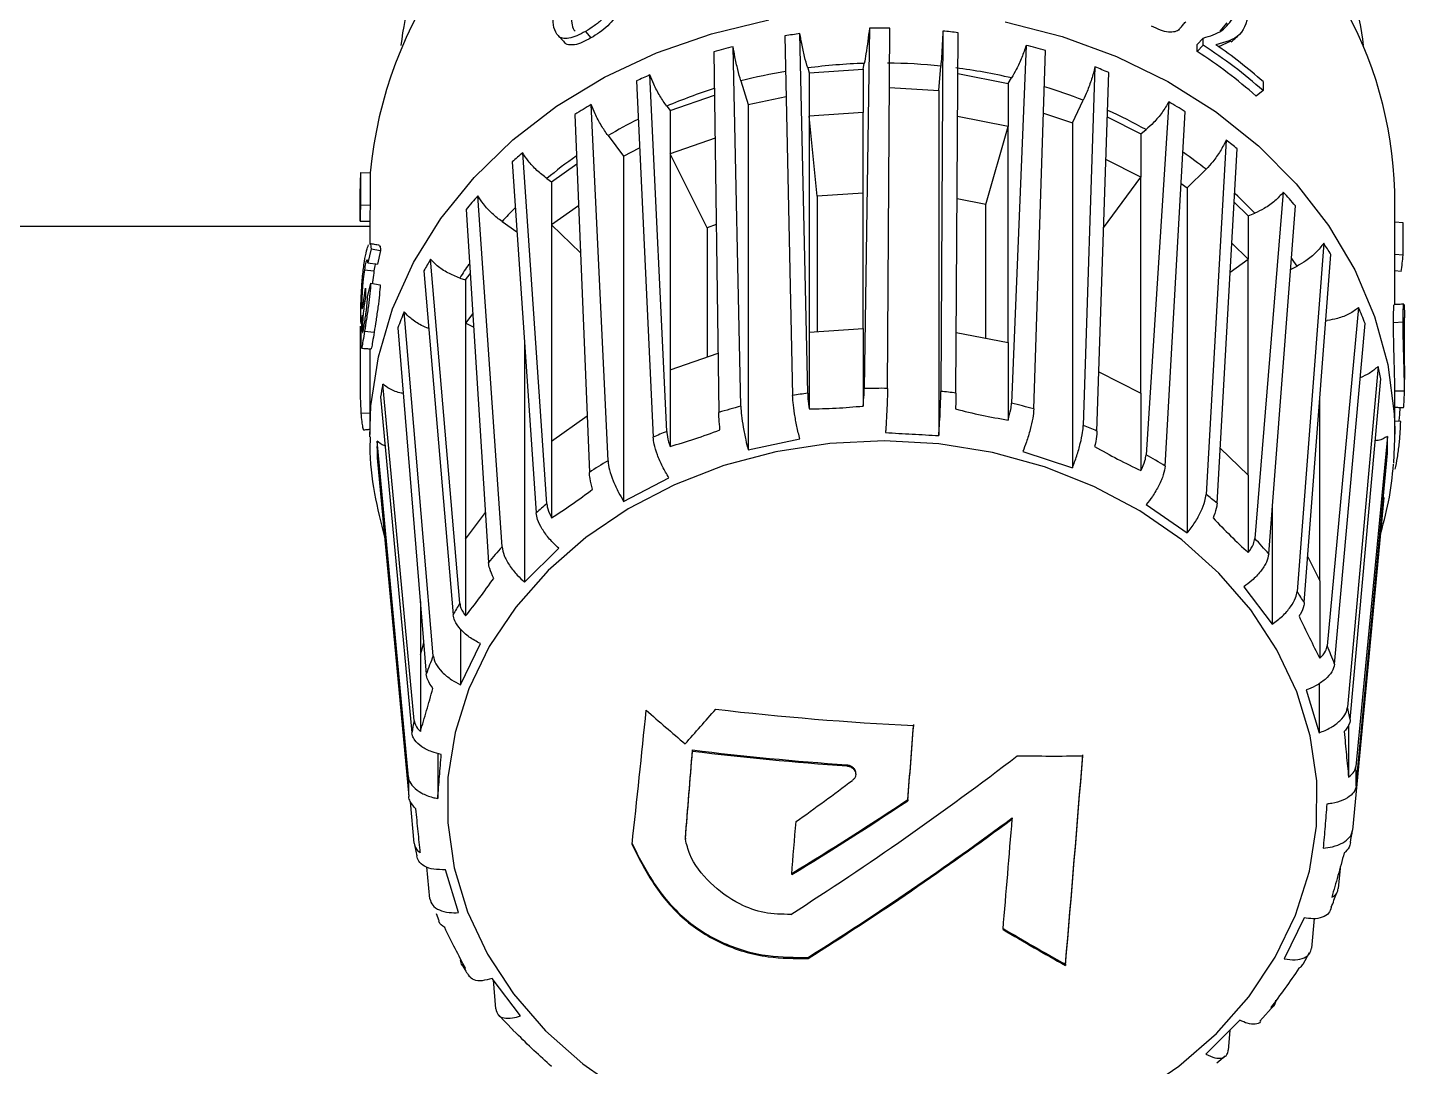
# Model space of a CAD drawing. Header units: millimetres. Extents: x 15 to 415, y 5 to 292.
# Drawn here: x 82.65 to 102.99, y 210.48 to 225.83 of the extents above; entities that cross this region are included whole.
import ezdxf

# ---------------------------------------------------------------- set-up
doc = ezdxf.new("R2010")
doc.units = ezdxf.units.MM

msp = doc.modelspace()

# ---------------------------------------------------------------- linework, layer by layer
at = {"color": 7, "linetype": 'Continuous', "lineweight": 25}
for p, q in [((95.0854, 225.816), (95.0099, 220.4918)), ((95.3539, 220.4956), (95.3852, 225.8173)), ((100.2657, 225.7716), (100.3708, 225.8951)), ((90.8911, 225.7681), (90.9723, 225.6707)), ((93.8383, 225.7021), (93.9516, 220.3912)), ((94.1737, 220.4236), (94.0601, 225.7354)), ((96.172, 225.7732), (96.1407, 220.4515)), ((96.364, 220.4254), (96.3954, 225.7479)), ((100.0171, 225.6703), (99.9293, 225.5768)), ((100.0171, 225.5639), (100.0171, 225.6703)), ((100.4248, 225.6235), (100.2434, 225.5399)), ((92.7889, 225.4643), (92.8611, 220.1397)), ((93.1868, 220.2315), (93.0736, 225.5424)), ((97.4005, 225.5618), (97.1847, 220.2759)), ((97.5133, 220.1914), (97.6862, 225.4863)), ((99.9293, 225.4705), (99.9293, 225.5768)), ((100.0171, 225.5639), (99.9293, 225.4705)), ((94.1739, 225.2277), (94.1962, 225.1541)), ((94.1962, 225.1541), (94.9926, 225.2081)), ((94.9926, 225.2081), (95.0098, 225.2959)), ((94.9926, 225.2081), (94.9926, 224.5697)), ((96.1114, 224.897), (96.1406, 225.2555)), ((98.418, 225.2426), (98.2452, 219.9477)), ((91.6453, 225.0364), (91.892, 219.7728)), ((92.0912, 219.8605), (91.8439, 225.1249)), ((93.1871, 225.0356), (93.2928, 224.6871)), ((94.1962, 225.1541), (94.1962, 224.5157)), ((96.3918, 225.1471), (97.1353, 225.0009)), ((97.1353, 225.0009), (97.1843, 225.08)), ((97.1353, 225.0009), (97.1353, 224.3625)), ((98.4478, 219.8657), (98.621, 225.1613)), ((100.9014, 225.0262), (100.9014, 224.8948)), ((92.1403, 224.6004), (92.7975, 224.8281)), ((93.2928, 224.6871), (93.8574, 224.805)), ((95.3801, 224.938), (96.1114, 224.897)), ((96.1114, 224.897), (96.1114, 219.7991)), ((100.9014, 224.8948), (100.7972, 224.8137)), ((91.2242, 219.4249), (90.9775, 224.6885)), ((92.0916, 224.6647), (92.1403, 224.6004)), ((92.1403, 224.6004), (92.1403, 223.962)), ((93.2928, 224.6871), (93.2928, 219.5892)), ((94.9926, 224.5697), (94.1962, 224.5157)), ((94.9926, 221.3776), (94.9926, 224.5697)), ((98.0835, 224.4183), (98.2448, 224.7518)), ((99.5076, 224.7267), (99.1727, 219.5132)), ((99.4537, 219.3485), (99.7511, 224.5816)), ((90.7359, 224.5413), (90.9486, 219.2541)), ((94.1962, 224.5157), (94.1962, 221.3237)), ((94.3125, 223.3347), (94.1962, 224.5157)), ((97.1353, 224.3625), (96.3881, 224.5094)), ((96.8059, 223.2095), (97.1353, 224.3625)), ((97.1353, 221.1705), (97.1353, 224.3625)), ((97.656, 224.5607), (98.0835, 224.4183)), ((98.0835, 224.4183), (98.0835, 219.3204)), ((98.5996, 224.5054), (99.096, 224.2547)), ((91.2247, 224.2291), (91.4551, 223.9247)), ((92.8062, 224.1927), (92.1403, 223.962)), ((99.096, 224.2547), (99.1721, 224.3174)), ((99.096, 224.2547), (99.096, 223.6163)), ((100.3564, 224.1623), (100.059, 218.9293)), ((90.3204, 218.7912), (89.9635, 223.9762)), ((91.4551, 223.9247), (91.6916, 224.0479)), ((92.1403, 223.962), (92.1403, 220.77)), ((92.6908, 222.8686), (92.1403, 223.962)), ((100.2211, 218.7993), (100.5192, 224.033)), ((89.8076, 223.8411), (90.1637, 218.6567)), ((90.3913, 223.5469), (90.7651, 223.8133)), ((91.4551, 223.9247), (91.4551, 218.8268)), ((99.096, 223.6163), (98.579, 223.8774)), ((87.5688, 223.6851), (87.5688, 223.2063)), ((87.5688, 223.6851), (87.7115, 223.6799)), ((87.7115, 223.6799), (87.7115, 223.2011)), ((90.3211, 223.5955), (90.3913, 223.5469)), ((90.3913, 223.5469), (90.3913, 222.9085)), ((98.546, 222.867), (99.096, 223.6163)), ((99.096, 220.4243), (99.096, 223.6163)), ((99.7807, 223.4576), (100.0584, 223.7335)), ((87.5615, 222.965), (87.5615, 223.4438)), ((94.9926, 223.3808), (94.3125, 223.3347)), ((99.6908, 223.5199), (99.7807, 223.4576)), ((99.7807, 223.4576), (99.7807, 218.3597)), ((101.2004, 223.3924), (100.7792, 218.2782)), ((102.847, 221.7334), (102.847, 223.4043)), ((87.5688, 223.2063), (87.7115, 223.2011)), ((89.6582, 218.1547), (89.3021, 223.3391)), ((90.7901, 223.1927), (90.3913, 222.9085)), ((94.3125, 223.3347), (94.3125, 221.3315)), ((96.8059, 223.2095), (96.3809, 223.2931)), ((96.8059, 221.2352), (96.8059, 223.2095)), ((100.4742, 223.2438), (100.6827, 223.0425)), ((100.9851, 218.0496), (101.378, 223.192)), ((87.5615, 222.965), (87.7043, 222.9642)), ((87.7042, 222.9642), (87.7042, 222.623)), ((89.1272, 223.1372), (89.4597, 217.9216)), ((89.6589, 222.959), (89.8787, 222.8067)), ((100.6827, 223.0425), (100.7784, 223.0826)), ((100.6827, 223.0425), (100.6827, 222.4041)), ((102.9698, 222.9421), (102.847, 222.9495)), ((102.9698, 222.4633), (102.9698, 222.9421)), ((64.847, 222.8888), (87.7042, 222.8888)), ((90.3913, 222.9085), (90.3913, 219.7164)), ((90.8181, 222.4964), (90.3913, 222.9085)), ((92.8235, 222.9146), (92.6908, 222.8686)), ((92.6908, 222.8686), (92.6908, 220.9607)), ((87.7232, 222.5564), (87.678, 222.3481)), ((87.7232, 222.5564), (87.8631, 222.5323)), ((87.8631, 222.5323), (87.8187, 222.3276)), ((100.6827, 222.4041), (100.4398, 222.6386)), ((101.7974, 222.6381), (101.4045, 217.4957)), ((87.678, 222.3481), (87.8187, 222.3276)), ((89.0347, 217.3204), (88.6032, 222.4018)), ((100.4156, 222.2138), (100.6827, 222.4041)), ((100.6827, 219.2121), (100.6827, 222.4041)), ((101.5103, 217.3305), (101.9041, 222.4734)), ((102.9698, 222.4633), (102.847, 222.4707)), ((87.6252, 222.2447), (87.7668, 222.2295)), ((88.5052, 222.2334), (88.9358, 217.1523)), ((89.0355, 222.1249), (89.1204, 222.0966)), ((89.1204, 222.0966), (89.1877, 222.1883)), ((101.306, 222.2491), (101.4038, 222.3001)), ((102.9433, 222.2229), (102.847, 222.2317)), ((87.6229, 221.835), (87.644, 221.9763)), ((87.644, 221.9763), (87.6404, 221.8378)), ((87.6739, 221.8687), (87.7184, 222.0509)), ((87.7184, 222.0509), (87.8583, 222.0271)), ((89.1204, 222.0966), (89.1204, 221.4582)), ((87.6404, 221.8378), (87.6356, 221.8109)), ((87.572, 221.4705), (87.5709, 221.5393)), ((88.642, 216.5453), (88.2115, 221.6264)), ((89.2251, 221.6009), (89.1204, 221.4582)), ((102.3133, 221.6896), (101.8469, 216.6919)), ((102.9899, 221.4172), (102.9899, 221.5423)), ((87.5613, 221.4058), (87.5613, 220.6399)), ((87.6277, 221.3411), (87.7693, 221.3255)), ((88.1203, 221.3895), (88.5401, 216.2728)), ((89.1204, 221.4582), (89.1204, 218.2662)), ((89.238, 221.3988), (89.1204, 221.4582)), ((94.1962, 221.3237), (94.9926, 221.3776)), ((94.1962, 221.3237), (94.1962, 220.1917)), ((94.9926, 221.3776), (94.9926, 220.2342)), ((96.3693, 221.3211), (97.1353, 221.1705)), ((101.8291, 221.4944), (101.8461, 221.4966)), ((101.9576, 216.4218), (102.4075, 221.4534)), ((102.9709, 221.4715), (102.8284, 221.4632)), ((89.9914, 221.1654), (89.9914, 217.6307)), ((97.1353, 221.1705), (97.1353, 220.0271)), ((92.1403, 220.77), (92.8492, 221.0156)), ((92.1403, 220.77), (92.1403, 219.638)), ((98.4763, 220.7372), (99.096, 220.4243)), ((102.6, 220.8192), (102.1501, 215.7875)), ((87.7042, 220.6399), (87.7042, 219.8132)), ((88.3599, 215.592), (87.896, 220.5558)), ((102.1892, 215.6033), (102.6401, 220.6352)), ((102.847, 219.8132), (102.847, 220.5075)), ((102.9899, 220.5028), (102.9899, 220.6279)), ((87.8655, 220.3705), (88.3284, 215.4068)), ((99.096, 220.4243), (99.096, 219.2809)), ((101.7401, 217.6525), (101.7401, 220.3317)), ((102.9897, 220.4556), (102.8468, 220.4565)), ((87.5747, 220.1275), (87.7173, 220.1345)), ((90.3913, 219.7164), (90.915, 220.0897)), ((102.935, 220.0046), (102.847, 220.0134)), ((88.2752, 214.7542), (87.8123, 219.7179)), ((90.3913, 219.7164), (90.3913, 218.5845)), ((93.2928, 219.5892), (94.0575, 219.7489)), ((102.7373, 219.7848), (102.2714, 214.9096)), ((102.8466, 219.8801), (102.8298, 219.3894)), ((97.3516, 219.5641), (98.0835, 219.3204)), ((100.2675, 219.6129), (100.6827, 219.2121)), ((102.276, 214.6243), (102.7389, 219.5361)), ((87.8139, 219.4692), (88.2798, 214.4689)), ((91.4551, 218.8268), (92.1229, 219.1747)), ((100.6827, 219.2121), (100.6827, 218.0687)), ((102.6857, 218.8835), (102.2228, 213.9717)), ((99.1754, 218.779), (99.7807, 218.3597)), ((101.0369, 218.727), (101.0369, 217.0111)), ((89.1204, 218.2662), (89.4124, 218.664)), ((89.1204, 218.2662), (89.1204, 217.1342)), ((89.9914, 217.6307), (90.4969, 218.1327)), ((101.562, 218.0061), (101.7401, 217.6525)), ((101.7401, 217.6525), (101.7401, 216.5092)), ((100.6175, 217.5649), (101.0369, 217.0111)), ((88.452, 217.3467), (88.452, 216.5612)), ((89.0449, 216.9384), (89.0449, 216.118)), ((88.452, 216.5612), (88.5021, 216.7364)), ((89.0449, 216.118), (89.3387, 216.725)), ((88.452, 216.5612), (88.452, 215.4292)), ((101.5366, 216.0407), (101.7291, 215.4064)), ((101.7291, 216.1376), (101.7291, 215.4064)), ((102.1647, 215.532), (102.1647, 214.7549)), ((88.7083, 215.1039), (88.7083, 214.4368)), ((92.4719, 215.1539), (92.4719, 215.1378)), ((94.7498, 214.9348), (94.7498, 214.9188)), ((94.8831, 214.7956), (94.8831, 214.8115)), ((95.6523, 214.4207), (95.6523, 214.4047)), ((88.362, 213.7753), (88.3049, 214.3889)), ((97.1957, 214.1534), (97.1957, 214.1374)), ((92.3668, 213.852), (92.3668, 213.8359)), ((88.5936, 212.9568), (88.55, 213.4259)), ((89.0146, 212.7515), (88.8221, 213.3858)), ((102.0379, 213.4095), (102.0111, 213.1058)), ((88.6849, 212.7371), (88.7261, 212.6346)), ((101.5063, 212.6742), (101.2126, 212.0672)), ((101.6548, 212.6643), (101.6155, 212.2262)), ((101.494, 211.989), (101.5872, 212.165)), ((94.1793, 212.0905), (94.1793, 212.0745)), ((97.9818, 211.9884), (97.9818, 211.9722)), ((89.9338, 211.2273), (89.5144, 211.7812)), ((89.5661, 211.3289), (89.5303, 211.7601)), ((100.853, 211.149), (101.065, 211.3845)), ((89.6026, 211.2491), (89.821, 211.0154)), ((100.5598, 211.1615), (100.0543, 210.6595)), ((89.8686, 210.9717), (89.8188, 211.0132)), ((100.4096, 211.0123), (100.3875, 210.7218)), ((100.2191, 210.5332), (100.3393, 210.6389))]:
    msp.add_line(p, q, dxfattribs=at)
at = {"color": 8, "linetype": 'Continuous', "lineweight": 25, "flags": 128}
for points in [[(87.7043, 219.7784), (87.7214, 220.237), (87.8318, 220.9616), (88.0429, 221.6706), (88.3518, 222.3545), (88.7543, 223.004), (89.245, 223.6104), (89.8172, 224.1654), (90.4633, 224.6615), (91.1744, 225.0921), (91.941, 225.4514), (92.7527, 225.7343), (93.5985, 225.9372)], [(97.0906, 225.9101), (97.9317, 225.6941), (98.7368, 225.3986), (99.4952, 225.0276), (100.1965, 224.586), (100.8313, 224.0799), (101.3909, 223.5161), (101.8678, 222.9022), (102.2556, 222.2465), (102.549, 221.558), (102.744, 220.8458), (102.838, 220.1197), (102.8466, 219.8801)], [(101.4038, 222.3001), (101.3555, 222.3714), (101.3246, 222.4159)]]:
    msp.add_lwpolyline(points, dxfattribs=at)
at = {"color": 7, "linetype": 'Continuous', "lineweight": 25, "flags": 128}
for points in [[(101.6912, 214.0268), (101.695, 214.6966), (101.5975, 215.3615), (101.4004, 216.011), (101.1067, 216.6349), (100.721, 217.2233), (100.2494, 217.767), (99.6994, 218.2574), (99.0796, 218.6868), (98.3999, 219.0483), (97.6708, 219.3364), (96.904, 219.5463), (96.1115, 219.6749), (95.3059, 219.7201), (94.4997, 219.6812), (93.7058, 219.5588), (92.9366, 219.3548), (92.2044, 219.0725), (91.5205, 218.7163), (90.8959, 218.2918), (90.3404, 217.8057), (89.8627, 217.2657), (89.4703, 216.6803), (89.1695, 216.0587), (88.965, 215.4108), (88.8601, 214.7467), (88.8563, 214.0769), (88.9537, 213.412), (89.1508, 212.7625), (89.4446, 212.1386), (89.8303, 211.5502), (90.3018, 211.0065), (90.8518, 210.5161), (91.4716, 210.0867)], [(99.0307, 210.0572), (99.6553, 210.4817), (100.2108, 210.9678), (100.6886, 211.5078), (101.0809, 212.0932), (101.3817, 212.7148), (101.5862, 213.3627), (101.6912, 214.0268)]]:
    msp.add_lwpolyline(points, dxfattribs=at)
at = {"color": 7, "linetype": 'Continuous', "lineweight": 25}
for centre, radius, start, end in [((93.9169, 223.0971), 6.2327, 113.8518, 174.63405), ((93.4129, 224.9252), 5.2865, 140.76379, 173.0884), ((96.9141, 223.2406), 5.9352, 1.58004, 58.4077), ((97.0831, 224.902), 5.3441, 7.08755, 39.2391), ((95.2756, 216.8194), 8.9986, 89.30199, 91.21126), ((95.2626, 216.9511), 8.8662, 97.79441, 99.24408), ((95.2813, 216.8956), 8.9221, 82.82718, 84.27078), ((95.2035, 217.2245), 8.5863, 104.36251, 106.33242), ((95.3409, 217.1991), 8.6126, 74.19861, 76.1645), ((95.9966, 219.3716), 7.2569, 48.58381, 57.18476), ((96.0102, 219.35), 7.3938, 48.58381, 57.18476), ((96.049, 219.5296), 7.332, 48.56211, 55.48157), ((95.2737, 216.901), 8.399, 91.80096, 97.52463), ((95.2762, 216.8809), 8.4191, 84.1066, 89.47133), ((95.2968, 217.0428), 8.2559, 76.78366, 82.57329), ((95.4668, 217.576), 8.215, 67.42115, 68.94644), ((95.029, 217.707), 8.0727, 113.23811, 114.78127), ((94.7922, 218.1578), 7.5632, 120.28993, 122.43372), ((95.738, 218.1228), 7.604, 58.14539, 60.2815), ((96.0462, 218.5693), 7.0611, 50.69399, 52.38124), ((94.3984, 218.6979), 6.894, 130.03697, 131.75137), ((92.871, 223.4042), 5.3096, 176.96737, 179.5733), ((96.4942, 219.0441), 6.4075, 40.34174, 42.73613), ((92.871, 222.9254), 5.3096, 176.96737, 179.5733), ((92.9155, 222.9254), 5.2113, 176.96737, 179.5733), ((94.028, 219.0696), 6.369, 137.90402, 140.30806), ((96.8681, 219.3297), 5.9366, 31.97472, 33.86882), ((93.5744, 219.3965), 5.809, 148.84549, 150.76722), ((97.6527, 222.9276), 5.3373, 352.41207, 355.00899), ((93.2618, 219.5483), 5.4612, 157.63386, 160.29745), ((97.2683, 219.54), 5.4838, 20.42129, 23.07754), ((97.4951, 219.6113), 5.2459, 11.25525, 13.31217), ((93.0101, 219.6201), 5.199, 169.63194, 171.7012), ((95.2756, 212.0566), 8.4394, 89.4683, 91.80418), ((95.2643, 212.1734), 8.322, 97.5304, 99.07573), ((95.2815, 212.1322), 8.3635, 82.56351, 84.10372), ((95.203, 212.454), 8.0346, 104.53258, 106.94628), ((95.3323, 212.3949), 8.0958, 74.37137, 76.77289), ((95.46, 212.7781), 7.6916, 67.14183, 68.77048), ((92.9469, 219.627), 5.1354, 178.98548, 181.76057), ((95.0501, 212.8754), 7.586, 112.95779, 114.60153), ((97.6044, 219.627), 5.1354, 358.98548, 1.76057), ((95.6949, 213.2543), 7.1602, 58.33439, 60.9408), ((94.8073, 213.3356), 7.0652, 120.47377, 123.1035), ((96.0086, 213.7101), 6.6064, 50.38451, 52.18696), ((94.4634, 213.8055), 6.4824, 129.72599, 131.55135), ((96.3984, 214.1247), 6.0369, 40.55404, 43.47455), ((94.0854, 214.1838), 5.9471, 138.10983, 141.05965), ((96.7801, 214.4174), 5.5553, 31.62743, 33.65063), ((93.6905, 214.467), 5.4606, 148.49666, 150.54318), ((97.1296, 214.6017), 5.1597, 20.65561, 23.89841), ((93.3726, 214.6209), 5.1071, 157.86326, 161.12831), ((-199.464, 245.5171), 292.7709, 353.77227, 354.162788), ((127.2847, 256.1672), 53.7976, 228.71506, 229.52424), ((53.5338, 249.9835), 52.1012, 318.18233, 318.93247), ((97.8626, 259.3441), 43.8797, 263.39416, 267.22708), ((97.3624, 214.6756), 4.9152, 10.87916, 13.07442), ((93.1547, 214.6821), 4.8804, 169.25517, 171.46084), ((-313.6073, 247.2291), 410.5725, 355.41667, 355.572202), ((-314.0402, 247.2485), 411.0068, 355.416578, 355.57194), ((-287.4581, 245.1593), 381.1129, 355.288012, 355.484372), ((-287.8937, 245.1787), 381.55, 355.288069, 355.484202), ((97.8119, 258.7231), 43.8952, 263.01245, 265.99994), ((97.8148, 258.7585), 43.9467, 263.01689, 266.00085), ((68.7201, 252.2852), 46.906, 302.50266, 307.49256), ((97.8108, 258.1107), 43.0457, 269.27986, 270.56767), ((-256.044, 242.7751), 355.3619, 355.029952, 355.530644), ((-256.4804, 242.7946), 355.7998, 355.030326, 355.530409), ((97.4592, 214.6893), 4.8173, 359.22742, 2.62214), ((93.092, 214.6893), 4.8173, 179.22742, 182.62214), ((66.9539, 251.9463), 46.5218, 305.54916, 306.82112), ((70.499, 252.0996), 45.3033, 301.15572, 303.72579), ((70.4698, 252.1288), 45.3571, 301.15782, 303.72486), ((-265.9776, 243.3519), 361.1663, 355.229362, 355.353625), ((69.8765, 250.8639), 45.7603, 302.07909, 306.65588), ((69.8455, 250.8926), 45.8147, 302.08228, 306.65365), ((-253.0855, 242.4025), 351.4198, 355.119088, 355.386639), ((97.3965, 214.6964), 4.8804, 349.25517, 351.46084), ((93.1889, 214.7029), 4.9152, 190.87916, 193.07442), ((97.1676, 214.7619), 5.1189, 337.86545, 340.28927), ((117.4274, 246.8993), 39.9613, 239.35748, 240.88192), ((117.4573, 246.9288), 40.0157, 239.35383, 240.87627)]:
    msp.add_arc(centre, radius, start, end, dxfattribs=at)
at = {"color": 8, "linetype": 'Continuous', "lineweight": 25}
for centre, radius, start, end in [((95.2403, 217.1122), 8.1851, 99.79093, 104.5277), ((95.1325, 217.4794), 7.8022, 107.43472, 112.93844), ((95.395, 217.411), 7.8746, 68.78308, 73.19914), ((95.5702, 217.8304), 7.4199, 60.95926, 65.84343), ((94.92, 217.9473), 7.2881, 116.50897, 120.46622), ((95.8982, 218.371), 6.787, 52.19576, 55.69468), ((94.5993, 218.444), 6.6963, 125.04705, 129.70889), ((96.25, 218.7879), 6.2411, 43.48337, 47.20284), ((94.2076, 218.8791), 6.1104, 135.53562, 138.11014), ((93.7785, 219.2177), 5.5631, 145.9531, 148.49379)]:
    msp.add_arc(centre, radius, start, end, dxfattribs=at)
at = {"color": 7, "linetype": 'Continuous', "lineweight": 25}
for points, knots in [([(91.3967, 226.5538), (91.3942, 226.4946), (91.3893, 226.3764), (91.3371, 226.2076), (91.2464, 226.0609), (91.147, 225.9491), (91.0221, 225.8474), (90.9348, 225.7946), (90.8911, 225.7681)], [0, 0, 0, 0, 0.2489196, 0.4974993, 0.6223655, 0.7475698, 0.8734839, 1, 1, 1, 1]), ([(91.4685, 226.4514), (91.4661, 226.3922), (91.4612, 226.2741), (91.4101, 226.106), (91.3212, 225.9601), (91.2238, 225.8493), (91.101, 225.7486), (91.0152, 225.6967), (90.9723, 225.6707)], [0, 0, 0, 0, 0.2505281, 0.5004209, 0.6254831, 0.7502337, 0.8749841, 1, 1, 1, 1]), ([(90.8911, 225.7681), (90.8477, 225.7448), (90.7612, 225.6983), (90.642, 225.6599), (90.5467, 225.6587), (90.4702, 225.7129), (90.4157, 225.8178), (90.4132, 225.9322), (90.4119, 225.9895)], [0, 0, 0, 0, 0.1264994, 0.2525475, 0.3776578, 0.5024578, 0.751109, 1, 1, 1, 1]), ([(90.6868, 226.0177), (90.6843, 225.9312), (90.6815, 225.8335), (90.7318, 225.7774), (90.7376, 225.771)], [0, 0, 0, 0, 0.8863081, 1, 1, 1, 1]), ([(100.7008, 226.0773), (100.6686, 225.943), (100.6042, 225.6739), (100.3375, 225.6052), (100.2039, 225.5707)], [0, 0, 0, 0, 0.4987635, 1, 1, 1, 1]), ([(95.0854, 225.816), (95.0784, 225.7531), (95.0645, 225.6275), (95.037, 225.443), (95.0182, 225.3414), (95.0098, 225.2959)], [0, 0, 0, 0, 0.3553787, 0.7105713, 1, 1, 1, 1]), ([(99.6698, 225.8165), (99.6674, 225.811), (99.6552, 225.7831), (99.6, 225.7601), (99.5082, 225.7512), (99.3857, 225.7836), (99.2978, 225.8258), (99.2538, 225.8469)], [0, 0, 0, 0, 0.0582855, 0.29402961, 0.52918661, 0.76434307, 1, 1, 1, 1]), ([(99.6737, 225.813), (99.6878, 225.8294), (99.7161, 225.8622), (99.7443, 225.895), (99.7584, 225.9114)], [0, 0, 0, 0, 0.4999981, 1, 1, 1, 1]), ([(100.0171, 225.6703), (100.1163, 225.6999), (100.3144, 225.7591), (100.4161, 225.9083), (100.4669, 225.9827)], [0, 0, 0, 0, 0.5006269, 1, 1, 1, 1]), ([(90.4879, 225.706), (90.5029, 225.6903), (90.533, 225.6588), (90.5631, 225.6272), (90.5781, 225.6115)], [0, 0, 0, 0, 0.5000007, 1, 1, 1, 1]), ([(90.9723, 225.6707), (90.9298, 225.6479), (90.8449, 225.6024), (90.7264, 225.5642), (90.6381, 225.5686), (90.5864, 225.5858), (90.5798, 225.6117), (90.5795, 225.613)], [0, 0, 0, 0, 0.246792, 0.4933364, 0.7394112, 0.986296, 1, 1, 1, 1]), ([(94.1739, 225.2277), (94.1581, 225.2832), (94.1266, 225.3941), (94.0868, 225.5762), (94.0683, 225.6864), (94.0601, 225.7354)], [0, 0, 0, 0, 0.35705317, 0.71413224, 1, 1, 1, 1]), ([(96.172, 225.7732), (96.1691, 225.7109), (96.1634, 225.5863), (96.152, 225.4022), (96.1442, 225.3009), (96.1406, 225.2555)], [0, 0, 0, 0, 0.3557091, 0.7114031, 1, 1, 1, 1]), ([(100.4316, 225.6144), (100.4488, 225.6297), (100.4831, 225.6603), (100.5174, 225.6908), (100.5346, 225.7061)], [0, 0, 0, 0, 0.5000013, 1, 1, 1, 1]), ([(93.1871, 225.0356), (93.1714, 225.0909), (93.14, 225.2014), (93.1002, 225.3832), (93.0818, 225.4933), (93.0736, 225.5424)], [0, 0, 0, 0, 0.3562682, 0.7125468, 1, 1, 1, 1]), ([(97.4005, 225.5618), (97.3805, 225.5025), (97.3407, 225.384), (97.2622, 225.2133), (97.2085, 225.1213), (97.1843, 225.08)], [0, 0, 0, 0, 0.3553787, 0.7105713, 1, 1, 1, 1]), ([(98.418, 225.2426), (98.4021, 225.1828), (98.3703, 225.0631), (98.3074, 224.8888), (98.2642, 224.7942), (98.2448, 224.7518)], [0, 0, 0, 0, 0.3557091, 0.7114031, 1, 1, 1, 1]), ([(92.0916, 224.6647), (92.0573, 224.7136), (91.9887, 224.8114), (91.9019, 224.9769), (91.8617, 225.0793), (91.8439, 225.1249)], [0, 0, 0, 0, 0.35705317, 0.71413224, 1, 1, 1, 1]), ([(91.2247, 224.2291), (91.1905, 224.2778), (91.1222, 224.3752), (91.0355, 224.5404), (90.9954, 224.6428), (90.9775, 224.6885)], [0, 0, 0, 0, 0.3562682, 0.7125468, 1, 1, 1, 1]), ([(99.5076, 224.7267), (99.4766, 224.6741), (99.4147, 224.5689), (99.2929, 224.4246), (99.2095, 224.3506), (99.1721, 224.3174)], [0, 0, 0, 0, 0.3553787, 0.7105713, 1, 1, 1, 1]), ([(100.3564, 224.1623), (100.329, 224.1082), (100.2743, 223.9999), (100.166, 223.8481), (100.0917, 223.7689), (100.0584, 223.7335)], [0, 0, 0, 0, 0.3557091, 0.7114031, 1, 1, 1, 1]), ([(90.3211, 223.5955), (90.2716, 223.6334), (90.1726, 223.7092), (90.0472, 223.8468), (89.9893, 223.9364), (89.9635, 223.9762)], [0, 0, 0, 0, 0.3570532, 0.7141322, 1, 1, 1, 1]), ([(101.2004, 223.3924), (101.1615, 223.349), (101.0836, 223.2622), (100.9304, 223.154), (100.8255, 223.1048), (100.7784, 223.0826)], [0, 0, 0, 0, 0.3553787, 0.7105713, 1, 1, 1, 1]), ([(89.6589, 222.959), (89.6095, 222.9968), (89.5109, 223.0723), (89.3858, 223.2097), (89.3279, 223.2992), (89.3021, 223.3391)], [0, 0, 0, 0, 0.3562682, 0.7125468, 1, 1, 1, 1]), ([(87.6263, 222.37), (87.6364, 222.4276), (87.6565, 222.5424), (87.6775, 222.5919), (87.688, 222.6166)], [0, 0, 0, 0, 0.501625, 1, 1, 1, 1]), ([(87.7048, 222.6233), (87.7074, 222.6252), (87.7186, 222.6334), (87.7212, 222.5898), (87.7232, 222.5564)], [0, 0, 0, 0, 0.2345659, 1, 1, 1, 1]), ([(87.8456, 222.6093), (87.8223, 222.6131), (87.7757, 222.6206), (87.7292, 222.6282), (87.7059, 222.632)], [0, 0, 0, 0, 0.4999986, 1, 1, 1, 1]), ([(87.8445, 222.6004), (87.8473, 222.6022), (87.8585, 222.6099), (87.8611, 222.5656), (87.8631, 222.5323)], [0, 0, 0, 0, 0.2455196, 1, 1, 1, 1]), ([(101.7974, 222.6381), (101.7612, 222.5923), (101.6889, 222.5007), (101.546, 222.3819), (101.4478, 222.3254), (101.4038, 222.3001)], [0, 0, 0, 0, 0.3557091, 0.7114031, 1, 1, 1, 1]), ([(87.5709, 221.5393), (87.5713, 221.5897), (87.5719, 221.6654), (87.5766, 221.8082), (87.5819, 221.9222), (87.5893, 222.0404), (87.6023, 222.1976), (87.6167, 222.3011), (87.6263, 222.37)], [0, 0, 0, 0, 0.2469899, 0.371253, 0.4967098, 0.6220608, 0.7481982, 1, 1, 1, 1]), ([(87.6601, 222.3925), (87.6575, 222.3876), (87.6524, 222.3777), (87.6401, 222.3319), (87.6311, 222.2795), (87.6252, 222.2447)], [0, 0, 0, 0, 0.2472597, 0.4993598, 1, 1, 1, 1]), ([(87.678, 222.3481), (87.6764, 222.3648), (87.6739, 222.39), (87.6678, 222.3899), (87.6657, 222.3898)], [0, 0, 0, 0, 0.66243568, 1, 1, 1, 1]), ([(87.7889, 222.3403), (87.7875, 222.3351), (87.7802, 222.3096), (87.7727, 222.2651), (87.7668, 222.2295)], [0, 0, 0, 0, 0.2016487, 1, 1, 1, 1]), ([(89.0355, 222.1249), (88.9756, 222.1484), (88.8559, 222.1955), (88.7044, 222.2967), (88.6343, 222.3694), (88.6032, 222.4018)], [0, 0, 0, 0, 0.3570532, 0.7141322, 1, 1, 1, 1]), ([(87.6252, 222.2447), (87.6191, 222.202), (87.61, 222.1379), (87.6009, 222.0402), (87.5954, 221.9676), (87.5913, 221.8985), (87.5874, 221.8128), (87.5869, 221.767), (87.5866, 221.7366)], [0, 0, 0, 0, 0.2517095, 0.3786863, 0.5030093, 0.627341, 0.7525732, 1, 1, 1, 1]), ([(87.7668, 222.2295), (87.7608, 222.1876), (87.7525, 222.1301), (87.7466, 222.0643), (87.7449, 222.0463)], [0, 0, 0, 0, 0.72715546, 1, 1, 1, 1]), ([(87.7184, 222.0509), (87.7152, 222.0022), (87.7087, 221.9049), (87.6855, 221.7152), (87.6554, 221.5137), (87.6369, 221.3987), (87.6277, 221.3411)], [0, 0, 0, 0, 0.2483817, 0.4973093, 0.7478382, 1, 1, 1, 1]), ([(87.8583, 222.0271), (87.8552, 221.9788), (87.8489, 221.8825), (87.8298, 221.7252), (87.8115, 221.5961), (87.792, 221.4673), (87.7784, 221.3822), (87.7693, 221.3255)], [0, 0, 0, 0, 0.2501667, 0.4996179, 0.6244064, 0.750182, 1, 1, 1, 1]), ([(87.5866, 221.7366), (87.5869, 221.7145), (87.5874, 221.6814), (87.5911, 221.6719), (87.5951, 221.6796), (87.6003, 221.7), (87.6089, 221.745), (87.6173, 221.799), (87.6229, 221.835)], [0, 0, 0, 0, 0.2472566, 0.37181998, 0.49688084, 0.62220962, 0.74829133, 1, 1, 1, 1]), ([(87.6356, 221.8109), (87.6299, 221.7743), (87.6186, 221.7012), (87.6075, 221.5957), (87.6006, 221.5116), (87.5971, 221.4525), (87.5956, 221.4113), (87.595, 221.383), (87.595, 221.3711), (87.595, 221.3652)], [0, 0, 0, 0, 0.2519183, 0.5028883, 0.6265587, 0.7521146, 0.8759847, 0.9379918, 1, 1, 1, 1]), ([(87.6267, 221.4531), (87.632, 221.4871), (87.6399, 221.5383), (87.6506, 221.6155), (87.6578, 221.6732), (87.664, 221.7291), (87.6703, 221.7982), (87.6725, 221.8407), (87.6739, 221.8687)], [0, 0, 0, 0, 0.2516073, 0.3784594, 0.5028006, 0.6244114, 0.7521425, 1, 1, 1, 1]), ([(102.8284, 221.4632), (102.8286, 221.5181), (102.829, 221.6279), (102.8328, 221.7249), (102.8367, 221.7284), (102.8377, 221.7293)], [0, 0, 0, 0, 0.4222586, 0.8434653, 1, 1, 1, 1]), ([(102.9802, 221.7389), (102.9565, 221.7379), (102.909, 221.7359), (102.8614, 221.734), (102.8377, 221.733)], [0, 0, 0, 0, 0.5000019, 1, 1, 1, 1]), ([(102.9709, 221.4715), (102.9711, 221.5271), (102.9715, 221.6383), (102.9757, 221.7309), (102.9814, 221.7451), (102.9862, 221.7081), (102.9896, 221.6322), (102.9896, 221.5642), (102.9895, 221.5379)], [0, 0, 0, 0, 0.2610771, 0.5218123, 0.6527459, 0.7840897, 0.9161923, 1, 1, 1, 1]), ([(87.5964, 221.5768), (87.592, 221.5448), (87.5831, 221.4812), (87.5769, 221.4438), (87.5755, 221.4529), (87.5752, 221.4542)], [0, 0, 0, 0, 0.4625735, 0.9216115, 1, 1, 1, 1]), ([(87.5763, 221.1627), (87.5765, 221.1873), (87.5769, 221.2364), (87.5806, 221.3421), (87.5858, 221.4392), (87.5914, 221.5181), (87.5947, 221.5572), (87.5964, 221.5768)], [0, 0, 0, 0, 0.2482435, 0.4972646, 0.7476165, 0.8736526, 1, 1, 1, 1]), ([(88.5777, 221.3782), (88.5402, 221.3932), (88.4434, 221.4322), (88.3128, 221.5215), (88.2428, 221.594), (88.2115, 221.6264)], [0, 0, 0, 0, 0.2584729, 0.6688771, 1, 1, 1, 1]), ([(102.3133, 221.6896), (102.2702, 221.6569), (102.184, 221.5917), (102.0144, 221.5259), (101.8982, 221.5057), (101.8461, 221.4966)], [0, 0, 0, 0, 0.35537874, 0.71057125, 1, 1, 1, 1]), ([(87.5614, 221.4128), (87.5614, 221.41), (87.5614, 221.4043), (87.5625, 221.3159), (87.5626, 221.2125), (87.5627, 221.1436)], [0, 0, 0, 0, 0.25037665, 0.50047675, 1, 1, 1, 1]), ([(87.6277, 221.3411), (87.6195, 221.2897), (87.6032, 221.1871), (87.5899, 221.1109), (87.5834, 221.0862), (87.5817, 221.0896), (87.5813, 221.0906)], [0, 0, 0, 0, 0.3705556, 0.7393467, 0.9216962, 1, 1, 1, 1]), ([(87.595, 221.3652), (87.5953, 221.3479), (87.5957, 221.3217), (87.5994, 221.3179), (87.6031, 221.3257), (87.6078, 221.3438), (87.6152, 221.382), (87.6221, 221.4246), (87.6267, 221.4531)], [0, 0, 0, 0, 0.24698014, 0.37282578, 0.49662064, 0.62405725, 0.7480747, 1, 1, 1, 1]), ([(87.7693, 221.3255), (87.7613, 221.2751), (87.7452, 221.1743), (87.7322, 221.1007), (87.7259, 221.0774), (87.7243, 221.0809), (87.7239, 221.082)], [0, 0, 0, 0, 0.3714098, 0.7424573, 0.9269122, 1, 1, 1, 1]), ([(102.8467, 220.5075), (102.8467, 220.536), (102.8467, 220.6097), (102.8434, 220.7472), (102.8386, 220.9036), (102.8306, 221.1795), (102.8294, 221.3372), (102.8284, 221.4632)], [0, 0, 0, 0, 0.0829895, 0.2142859, 0.3453322, 0.4768099, 1, 1, 1, 1]), ([(102.9897, 220.4556), (102.9898, 220.5014), (102.9899, 220.5927), (102.9863, 220.7503), (102.9813, 220.9091), (102.976, 221.0937), (102.9713, 221.293), (102.9711, 221.412), (102.9709, 221.4715)], [0, 0, 0, 0, 0.1264994, 0.2525475, 0.3776578, 0.5024578, 0.751109, 1, 1, 1, 1]), ([(102.9872, 221.5073), (102.9871, 221.5083), (102.9864, 221.5136), (102.9843, 221.4501), (102.9842, 221.3515), (102.984, 221.2726)], [0, 0, 0, 0, 0.0487328, 0.2393767, 1, 1, 1, 1]), ([(102.9897, 221.3753), (102.9898, 221.405), (102.99, 221.4644), (102.989, 221.4883), (102.9885, 221.5003)], [0, 0, 0, 0, 0.5009891, 1, 1, 1, 1]), ([(87.5627, 221.1436), (87.5626, 221.0832), (87.5625, 220.9626), (87.5615, 220.769), (87.5612, 220.5798), (87.5624, 220.4222), (87.5663, 220.264), (87.5719, 220.1731), (87.5747, 220.1275)], [0, 0, 0, 0, 0.2489196, 0.4974993, 0.6223655, 0.7475698, 0.8734839, 1, 1, 1, 1]), ([(87.5791, 221.0931), (87.5783, 221.0995), (87.5766, 221.1122), (87.5764, 221.1459), (87.5763, 221.1627)], [0, 0, 0, 0, 0.5010686, 1, 1, 1, 1]), ([(102.984, 221.2726), (102.9841, 221.1872), (102.9843, 221.0803), (102.9868, 220.8982), (102.9885, 220.7896), (102.9899, 220.6928), (102.9897, 220.6434), (102.9897, 220.6279)], [0, 0, 0, 0, 0.5345306, 0.668501, 0.8029021, 0.9378477, 1, 1, 1, 1]), ([(87.5811, 221.0881), (87.6048, 221.0866), (87.6524, 221.0838), (87.6999, 221.0809), (87.7237, 221.0795)], [0, 0, 0, 0, 0.5000008, 1, 1, 1, 1]), ([(87.7054, 221.0806), (87.7054, 221.0391), (87.7053, 220.9367), (87.7043, 220.7881), (87.7043, 220.6665), (87.7043, 220.6399)], [0, 0, 0, 0, 0.3471654, 0.857218, 1, 1, 1, 1]), ([(102.6, 220.8192), (102.5592, 220.7828), (102.4864, 220.7179), (102.3818, 220.6727), (102.3359, 220.6529)], [0, 0, 0, 0, 0.5615926, 1, 1, 1, 1]), ([(88.1998, 220.4211), (88.1901, 220.4224), (88.1168, 220.4327), (88.0053, 220.4794), (87.9296, 220.5323), (87.896, 220.5558)], [0, 0, 0, 0, 0.0781406, 0.5901218, 1, 1, 1, 1]), ([(95.3539, 220.4956), (95.3538, 220.4798), (95.3532, 220.4236), (95.3495, 220.2959), (95.3411, 220.1095), (95.3321, 219.9526), (95.3263, 219.8675), (95.3246, 219.8432)], [0, 0, 0, 0, 0.1029881, 0.3668069, 0.6306163, 0.89468, 1, 1, 1, 1]), ([(94.0575, 219.7489), (94.0426, 219.81), (94.0128, 219.9323), (93.9782, 220.1228), (93.9568, 220.2827), (93.9531, 220.3581), (93.9516, 220.3912)], [0, 0, 0, 0, 0.2646004, 0.5292974, 0.7936791, 1, 1, 1, 1]), ([(94.1737, 220.4236), (94.1742, 220.4084), (94.1762, 220.3529), (94.1849, 220.2704), (94.1947, 220.2023), (94.1962, 220.1917)], [0, 0, 0, 0, 0.242341, 0.8820994, 1, 1, 1, 1]), ([(94.9926, 220.2342), (94.9979, 220.2921), (95.0071, 220.3912), (95.0091, 220.4622), (95.0099, 220.4918)], [0, 0, 0, 0, 0.5833602, 1, 1, 1, 1]), ([(96.1114, 219.7991), (96.1146, 219.8466), (96.1219, 219.956), (96.1314, 220.1372), (96.1376, 220.2934), (96.1401, 220.3946), (96.1406, 220.4357), (96.1407, 220.4515)], [0, 0, 0, 0, 0.20289124, 0.4675477, 0.73179435, 0.89705737, 1, 1, 1, 1]), ([(96.364, 220.4254), (96.3639, 220.4101), (96.3633, 220.3545), (96.3609, 220.2711), (96.3582, 220.2021), (96.3578, 220.1914)], [0, 0, 0, 0, 0.242341, 0.8820994, 1, 1, 1, 1]), ([(102.9737, 220.2147), (102.9742, 220.2136), (102.9765, 220.2084), (102.9817, 220.243), (102.9875, 220.3288), (102.989, 220.4133), (102.9897, 220.4556)], [0, 0, 0, 0, 0.0867283, 0.3895224, 0.6940332, 1, 1, 1, 1]), ([(87.5747, 220.1275), (87.5781, 220.0854), (87.585, 220.0013), (87.5982, 219.9164), (87.6084, 219.879), (87.612, 219.8855), (87.6126, 219.8867)], [0, 0, 0, 0, 0.31268609, 0.62425653, 0.93350879, 1, 1, 1, 1]), ([(92.8776, 219.882), (92.8725, 219.9399), (92.8638, 220.0391), (92.8619, 220.1101), (92.8611, 220.1397)], [0, 0, 0, 0, 0.5833602, 1, 1, 1, 1]), ([(93.1868, 220.2315), (93.1892, 220.1881), (93.1939, 220.1013), (93.2201, 219.9229), (93.2544, 219.745), (93.2811, 219.6369), (93.2928, 219.5892)], [0, 0, 0, 0, 0.2637582, 0.5275868, 0.7916185, 1, 1, 1, 1]), ([(94.1962, 220.1917), (94.3282, 220.1942), (94.5933, 220.1991), (94.8592, 220.2225), (94.9926, 220.2342)], [0, 0, 0, 0, 0.49814857, 1, 1, 1, 1]), ([(96.3578, 220.1914), (96.4867, 220.1595), (96.7454, 220.0956), (97.005, 220.05), (97.1353, 220.0271)], [0, 0, 0, 0, 0.4981486, 1, 1, 1, 1]), ([(97.1353, 220.0271), (97.1505, 220.0823), (97.1766, 220.1768), (97.1823, 220.2468), (97.1847, 220.2759)], [0, 0, 0, 0, 0.5833602, 1, 1, 1, 1]), ([(97.5133, 220.1914), (97.5098, 220.1483), (97.5026, 220.0622), (97.4626, 219.8875), (97.4103, 219.7144), (97.3696, 219.6101), (97.3516, 219.5641)], [0, 0, 0, 0, 0.26375819, 0.52758684, 0.79161845, 1, 1, 1, 1]), ([(102.847, 220.2175), (102.8655, 220.2166), (102.9076, 220.2143), (102.9498, 220.212), (102.9735, 220.2107)], [0, 0, 0, 0, 0.4372825, 1, 1, 1, 1]), ([(102.91, 220.0071), (102.9133, 220.0369), (102.9207, 220.104), (102.9254, 220.1666), (102.9281, 220.2014)], [0, 0, 0, 0, 0.4425862, 1, 1, 1, 1]), ([(87.6129, 219.8833), (87.6365, 219.8855), (87.6669, 219.8885), (87.6974, 219.8914), (87.7042, 219.8921)], [0, 0, 0, 0, 0.7754019, 1, 1, 1, 1]), ([(98.0835, 219.3204), (98.1062, 219.3794), (98.1517, 219.4975), (98.2045, 219.6832), (98.2372, 219.84), (98.2428, 219.9149), (98.2452, 219.9477)], [0, 0, 0, 0, 0.2646004, 0.5292974, 0.7936791, 1, 1, 1, 1]), ([(102.8521, 219.2998), (102.8642, 219.3568), (102.8824, 219.4426), (102.9014, 219.5731), (102.9132, 219.6717), (102.9224, 219.7676), (102.9312, 219.8874), (102.9335, 219.9579), (102.935, 220.0046)], [0, 0, 0, 0, 0.2517156, 0.3781939, 0.5029988, 0.6269015, 0.752452, 1, 1, 1, 1]), ([(87.7115, 219.7774), (87.7096, 219.7311), (87.6981, 219.4524), (87.7584, 218.9532), (87.8693, 218.5113), (87.9232, 218.2964)], [0, 0, 0, 0, 0.0929793, 0.5589153, 1, 1, 1, 1]), ([(87.9333, 219.6438), (87.9285, 219.6456), (87.878, 219.6635), (87.8435, 219.6921), (87.8123, 219.7179)], [0, 0, 0, 0, 0.0956457, 1, 1, 1, 1]), ([(92.1229, 219.1747), (92.0905, 219.2296), (92.0255, 219.3394), (91.9501, 219.5155), (91.9034, 219.6664), (91.8955, 219.7404), (91.892, 219.7728)], [0, 0, 0, 0, 0.2645857, 0.5292826, 0.7936644, 1, 1, 1, 1]), ([(92.0912, 219.8605), (92.0924, 219.8455), (92.0966, 219.7909), (92.1156, 219.7119), (92.137, 219.648), (92.1403, 219.638)], [0, 0, 0, 0, 0.242341, 0.8820994, 1, 1, 1, 1]), ([(92.1403, 219.638), (92.2625, 219.6739), (92.5079, 219.7458), (92.7541, 219.8365), (92.8776, 219.882)], [0, 0, 0, 0, 0.4981486, 1, 1, 1, 1]), ([(98.4478, 219.8657), (98.447, 219.8505), (98.444, 219.7953), (98.4307, 219.714), (98.4158, 219.6474), (98.4134, 219.637)], [0, 0, 0, 0, 0.242341, 0.8820994, 1, 1, 1, 1]), ([(102.7373, 219.7848), (102.6963, 219.7611), (102.6455, 219.7318), (102.5723, 219.724), (102.5583, 219.7225)], [0, 0, 0, 0, 0.8087494, 1, 1, 1, 1]), ([(98.4134, 219.637), (98.5266, 219.5734), (98.7537, 219.4456), (98.9816, 219.3359), (99.096, 219.2809)], [0, 0, 0, 0, 0.4981486, 1, 1, 1, 1]), ([(99.096, 219.2809), (99.1196, 219.331), (99.16, 219.4168), (99.169, 219.4848), (99.1727, 219.5132)], [0, 0, 0, 0, 0.5833602, 1, 1, 1, 1]), ([(91.2242, 219.4249), (91.2294, 219.3825), (91.2396, 219.2976), (91.2968, 219.1302), (91.3714, 218.9666), (91.4295, 218.8696), (91.4551, 218.8268)], [0, 0, 0, 0, 0.2637582, 0.5275868, 0.7916185, 1, 1, 1, 1]), ([(99.4537, 219.3485), (99.4475, 219.3068), (99.4352, 219.2232), (99.3663, 219.0628), (99.2764, 218.9084), (99.2063, 218.8186), (99.1754, 218.779)], [0, 0, 0, 0, 0.2637582, 0.5275868, 0.7916185, 1, 1, 1, 1]), ([(102.6222, 218.2971), (102.6715, 218.4711), (102.7722, 218.8258), (102.81, 219.1897), (102.8292, 219.375)], [0, 0, 0, 0, 0.4907422, 1, 1, 1, 1]), ([(90.9974, 219.005), (90.9824, 219.0602), (90.9567, 219.1549), (90.951, 219.2249), (90.9486, 219.2541)], [0, 0, 0, 0, 0.5833602, 1, 1, 1, 1]), ([(90.3913, 218.5845), (90.4917, 218.6496), (90.6935, 218.7803), (90.8958, 218.9299), (90.9974, 219.005)], [0, 0, 0, 0, 0.4981486, 1, 1, 1, 1]), ([(99.7807, 218.3597), (99.8198, 218.4106), (99.898, 218.5125), (99.989, 218.6792), (100.0453, 218.8243), (100.0548, 218.8973), (100.059, 218.9293)], [0, 0, 0, 0, 0.2645857, 0.5292826, 0.7936644, 1, 1, 1, 1]), ([(90.3204, 218.7912), (90.3221, 218.7766), (90.3283, 218.7233), (90.3557, 218.6505), (90.3865, 218.5934), (90.3913, 218.5845)], [0, 0, 0, 0, 0.242341, 0.8820994, 1, 1, 1, 1]), ([(100.2211, 218.7993), (100.2197, 218.7844), (100.2145, 218.7303), (100.1916, 218.6537), (100.1659, 218.5924), (100.1619, 218.5829)], [0, 0, 0, 0, 0.242341, 0.8820994, 1, 1, 1, 1]), ([(90.4969, 218.1327), (90.4501, 218.1772), (90.3563, 218.2662), (90.2475, 218.4181), (90.1801, 218.554), (90.1687, 218.6254), (90.1637, 218.6567)], [0, 0, 0, 0, 0.2645857, 0.5292826, 0.7936644, 1, 1, 1, 1]), ([(100.1619, 218.5829), (100.2483, 218.493), (100.4216, 218.3127), (100.5954, 218.1502), (100.6827, 218.0687)], [0, 0, 0, 0, 0.4981486, 1, 1, 1, 1]), ([(100.6827, 218.0687), (100.7124, 218.1118), (100.7632, 218.1856), (100.7745, 218.251), (100.7792, 218.2782)], [0, 0, 0, 0, 0.5833602, 1, 1, 1, 1]), ([(89.6582, 218.1547), (89.6656, 218.1139), (89.6804, 218.0324), (89.7628, 217.8833), (89.8705, 217.7436), (89.9544, 217.6653), (89.9914, 217.6307)], [0, 0, 0, 0, 0.2637582, 0.5275868, 0.7916185, 1, 1, 1, 1]), ([(89.5359, 217.6889), (89.5125, 217.7391), (89.4723, 217.8252), (89.4634, 217.8933), (89.4597, 217.9216)], [0, 0, 0, 0, 0.5833602, 1, 1, 1, 1]), ([(100.9851, 218.0496), (100.9769, 218.0097), (100.9606, 217.9299), (100.8696, 217.7906), (100.7509, 217.6635), (100.6583, 217.5951), (100.6175, 217.5649)], [0, 0, 0, 0, 0.26375819, 0.52758684, 0.79161845, 1, 1, 1, 1]), ([(89.1204, 217.1342), (89.1893, 217.2216), (89.3275, 217.3969), (89.4663, 217.5914), (89.5359, 217.6889)], [0, 0, 0, 0, 0.4981486, 1, 1, 1, 1]), ([(101.0369, 217.0111), (101.0886, 217.05), (101.1919, 217.128), (101.3121, 217.267), (101.3865, 217.3949), (101.399, 217.465), (101.4045, 217.4957)], [0, 0, 0, 0, 0.2645857, 0.5292826, 0.7936644, 1, 1, 1, 1]), ([(89.0347, 217.3204), (89.0367, 217.3062), (89.0442, 217.2548), (89.0773, 217.1899), (89.1146, 217.1417), (89.1204, 217.1342)], [0, 0, 0, 0, 0.242341, 0.8820994, 1, 1, 1, 1]), ([(101.5103, 217.3305), (101.5084, 217.3161), (101.5016, 217.2636), (101.4714, 217.194), (101.4374, 217.1405), (101.4321, 217.1322)], [0, 0, 0, 0, 0.242341, 0.8820994, 1, 1, 1, 1]), ([(89.3387, 216.725), (89.282, 216.7559), (89.1687, 216.8177), (89.0371, 216.938), (88.9555, 217.0543), (88.9418, 217.1224), (88.9358, 217.1523)], [0, 0, 0, 0, 0.2646004, 0.5292974, 0.7936791, 1, 1, 1, 1]), ([(101.4321, 217.1322), (101.4832, 217.0243), (101.5857, 216.8077), (101.6885, 216.6089), (101.7401, 216.5092)], [0, 0, 0, 0, 0.4981486, 1, 1, 1, 1]), ([(101.7401, 216.5092), (101.7729, 216.544), (101.8293, 216.6037), (101.8417, 216.666), (101.8469, 216.6919)], [0, 0, 0, 0, 0.5833602, 1, 1, 1, 1]), ([(88.642, 216.5453), (88.651, 216.5067), (88.6689, 216.4294), (88.7686, 216.3043), (88.8987, 216.1958), (89.0002, 216.1418), (89.0449, 216.118)], [0, 0, 0, 0, 0.2637582, 0.5275868, 0.7916185, 1, 1, 1, 1]), ([(88.6363, 216.0627), (88.6067, 216.1059), (88.556, 216.18), (88.5448, 216.2455), (88.5401, 216.2728)], [0, 0, 0, 0, 0.5833602, 1, 1, 1, 1]), ([(101.9576, 216.4218), (101.9483, 216.3842), (101.9295, 216.309), (101.8254, 216.1952), (101.6894, 216.1017), (101.5834, 216.0594), (101.5366, 216.0407)], [0, 0, 0, 0, 0.2637582, 0.5275868, 0.7916185, 1, 1, 1, 1]), ([(88.452, 215.4292), (88.4825, 215.5296), (88.5439, 215.7312), (88.6054, 215.9519), (88.6363, 216.0627)], [0, 0, 0, 0, 0.4981486, 1, 1, 1, 1]), ([(101.7291, 215.4064), (101.7883, 215.4308), (101.9067, 215.4796), (102.0443, 215.5848), (102.1295, 215.6918), (102.1438, 215.7583), (102.1501, 215.7875)], [0, 0, 0, 0, 0.2646004, 0.5292974, 0.7936791, 1, 1, 1, 1]), ([(88.3599, 215.592), (88.3621, 215.5784), (88.3701, 215.529), (88.4057, 215.4732), (88.4458, 215.4351), (88.452, 215.4292)], [0, 0, 0, 0, 0.242341, 0.8820994, 1, 1, 1, 1]), ([(102.1892, 215.6033), (102.1871, 215.5894), (102.1792, 215.5387), (102.1446, 215.4777), (102.1057, 215.4338), (102.0997, 215.4269)], [0, 0, 0, 0, 0.242341, 0.8820994, 1, 1, 1, 1]), ([(102.0997, 215.4269), (102.1105, 215.3109), (102.1321, 215.078), (102.1538, 214.8629), (102.1647, 214.7549)], [0, 0, 0, 0, 0.4981486, 1, 1, 1, 1]), ([(88.7616, 215.0893), (88.7147, 215.1006), (88.6068, 215.1266), (88.4658, 215.1987), (88.3747, 215.2845), (88.3366, 215.3562), (88.3307, 215.3928), (88.3284, 215.4068)], [0, 0, 0, 0, 0.2028912, 0.4675477, 0.7317944, 0.8970574, 1, 1, 1, 1]), ([(94.7498, 214.9348), (94.7657, 214.9323), (94.7975, 214.9274), (94.8387, 214.9035), (94.868, 214.8704), (94.8829, 214.8377), (94.8815, 214.8178), (94.881, 214.8116)], [0, 0, 0, 0, 0.2241091, 0.4484739, 0.6730214, 0.8977401, 1, 1, 1, 1]), ([(94.7498, 214.9188), (94.7658, 214.9163), (94.7976, 214.9114), (94.8386, 214.8875), (94.8686, 214.8544), (94.8841, 214.8145), (94.8832, 214.7729), (94.8672, 214.734), (94.8457, 214.7146), (94.8353, 214.7051)], [0, 0, 0, 0, 0.1436088, 0.2873815, 0.4312709, 0.5752699, 0.7192787, 0.8631934, 1, 1, 1, 1]), ([(102.1647, 214.7549), (102.1975, 214.7811), (102.2538, 214.8261), (102.2663, 214.8851), (102.2714, 214.9096)], [0, 0, 0, 0, 0.5833602, 1, 1, 1, 1]), ([(88.2752, 214.7542), (88.2775, 214.7402), (88.2857, 214.6903), (88.341, 214.6053), (88.4646, 214.5146), (88.5981, 214.4609), (88.6839, 214.4421), (88.7083, 214.4368)], [0, 0, 0, 0, 0.1029881, 0.3668069, 0.6306163, 0.89468, 1, 1, 1, 1]), ([(102.276, 214.6243), (102.2737, 214.6105), (102.2655, 214.5615), (102.2102, 214.4828), (102.0866, 214.4059), (101.9532, 214.3672), (101.8674, 214.3581), (101.8429, 214.3554)], [0, 0, 0, 0, 0.1029881, 0.3668069, 0.6306163, 0.89468, 1, 1, 1, 1]), ([(88.3865, 214.2855), (88.3537, 214.3205), (88.2974, 214.3805), (88.285, 214.4429), (88.2798, 214.4689)], [0, 0, 0, 0, 0.5833602, 1, 1, 1, 1]), ([(88.4516, 213.6363), (88.4408, 213.7393), (88.4191, 213.9461), (88.3974, 214.1721), (88.3865, 214.2855)], [0, 0, 0, 0, 0.4981486, 1, 1, 1, 1]), ([(93.9245, 212.7262), (93.7932, 212.7268), (93.5309, 212.7279), (93.108, 212.8903), (92.7156, 213.18), (92.4445, 213.5269), (92.3855, 213.7614), (92.3668, 213.8359)], [0, 0, 0, 0, 0.177611, 0.3547349, 0.6110554, 0.8763917, 1, 1, 1, 1]), ([(101.7897, 213.7029), (101.8365, 213.7089), (101.9445, 213.7227), (102.0855, 213.7791), (102.1766, 213.8546), (102.2146, 213.9221), (102.2205, 213.958), (102.2228, 213.9717)], [0, 0, 0, 0, 0.2028912, 0.4675477, 0.7317944, 0.8970574, 1, 1, 1, 1]), ([(102.1914, 213.7865), (102.1891, 213.7732), (102.1811, 213.7247), (102.1455, 213.6728), (102.1055, 213.6393), (102.0992, 213.6341)], [0, 0, 0, 0, 0.242341, 0.8820994, 1, 1, 1, 1]), ([(88.362, 213.7753), (88.3642, 213.7622), (88.372, 213.7149), (88.4066, 213.6683), (88.4455, 213.6406), (88.4516, 213.6363)], [0, 0, 0, 0, 0.242341, 0.8820994, 1, 1, 1, 1]), ([(88.8221, 213.3858), (88.7629, 213.3855), (88.6445, 213.3849), (88.507, 213.4326), (88.4218, 213.504), (88.4074, 213.5645), (88.4011, 213.591)], [0, 0, 0, 0, 0.2646004, 0.5292974, 0.7936791, 1, 1, 1, 1]), ([(91.5791, 213.7734), (91.6735, 213.5846), (91.8652, 213.2014), (92.2858, 212.6845), (92.876, 212.2906), (93.5412, 212.0906), (93.9818, 212.0905), (94.1793, 212.0905)], [0, 0, 0, 0, 0.2056129, 0.4174514, 0.6246568, 0.8317334, 1, 1, 1, 1]), ([(91.5791, 213.7572), (91.6735, 213.5685), (91.8652, 213.1853), (92.2858, 212.6684), (92.876, 212.2745), (93.5412, 212.0745), (93.9818, 212.0745), (94.1793, 212.0745)], [0, 0, 0, 0, 0.2056131, 0.4174518, 0.6246569, 0.8317333, 1, 1, 1, 1]), ([(102.0992, 213.6341), (102.0687, 213.5206), (102.0074, 213.2929), (101.9459, 213.083), (101.915, 212.9777)], [0, 0, 0, 0, 0.4981486, 1, 1, 1, 1]), ([(101.915, 212.9777), (101.9446, 212.9957), (101.9953, 213.0266), (102.0065, 213.0825), (102.0111, 213.1058)], [0, 0, 0, 0, 0.5833602, 1, 1, 1, 1]), ([(88.5936, 212.9568), (88.603, 212.9231), (88.6217, 212.8557), (88.7259, 212.7855), (88.8619, 212.7487), (88.9679, 212.7507), (89.0146, 212.7515)], [0, 0, 0, 0, 0.2637582, 0.5275868, 0.7916185, 1, 1, 1, 1]), ([(101.9092, 212.8332), (101.9003, 212.8006), (101.8823, 212.7352), (101.7827, 212.6764), (101.6525, 212.6546), (101.5511, 212.6682), (101.5063, 212.6742)], [0, 0, 0, 0, 0.2637582, 0.5275868, 0.7916185, 1, 1, 1, 1]), ([(88.8112, 212.5312), (88.776, 212.5569), (88.7346, 212.5872), (88.7234, 212.6269), (88.7217, 212.6329)], [0, 0, 0, 0, 0.8491144, 1, 1, 1, 1]), ([(89.1191, 211.9311), (89.0681, 212.026), (88.9656, 212.2164), (88.8628, 212.426), (88.8112, 212.5312)], [0, 0, 0, 0, 0.4981486, 1, 1, 1, 1]), ([(101.2126, 212.0672), (101.2692, 212.0604), (101.3825, 212.0468), (101.5142, 212.0794), (101.5957, 212.1414), (101.6094, 212.2004), (101.6155, 212.2262)], [0, 0, 0, 0, 0.2646004, 0.5292974, 0.7936791, 1, 1, 1, 1]), ([(89.0409, 212.048), (89.0428, 212.0355), (89.0496, 211.9901), (89.0799, 211.952), (89.1138, 211.9339), (89.1191, 211.9311)], [0, 0, 0, 0, 0.242341, 0.8820994, 1, 1, 1, 1]), ([(89.0666, 211.985), (89.0838, 211.9515), (89.1142, 211.8922), (89.1559, 211.8384), (89.174, 211.815)], [0, 0, 0, 0, 0.5650228, 1, 1, 1, 1]), ([(101.4877, 211.9926), (101.4771, 211.9735), (101.4636, 211.9489), (101.4368, 211.9326), (101.4309, 211.929)], [0, 0, 0, 0, 0.7799578, 1, 1, 1, 1]), ([(89.5144, 211.7812), (89.4629, 211.7665), (89.36, 211.737), (89.2365, 211.7482), (89.1925, 211.7909), (89.1706, 211.8121)], [0, 0, 0, 0, 0.3343077, 0.6687559, 1, 1, 1, 1]), ([(101.4309, 211.929), (101.362, 211.8287), (101.2237, 211.6272), (101.085, 211.4436), (101.0154, 211.3515)], [0, 0, 0, 0, 0.4981486, 1, 1, 1, 1]), ([(101.0154, 211.3515), (101.0388, 211.3625), (101.079, 211.3814), (101.0878, 211.4347), (101.0915, 211.4569)], [0, 0, 0, 0, 0.5833602, 1, 1, 1, 1]), ([(89.5661, 211.3289), (89.5743, 211.2975), (89.5907, 211.2347), (89.6816, 211.1902), (89.8004, 211.1869), (89.8929, 211.2149), (89.9338, 211.2273)], [0, 0, 0, 0, 0.26375819, 0.52758684, 0.79161845, 1, 1, 1, 1]), ([(100.8611, 211.1426), (100.861, 211.1423), (100.8502, 211.1146), (100.7853, 211.1003), (100.6813, 211.1063), (100.597, 211.1446), (100.5598, 211.1615)], [0, 0, 0, 0, 0.0038847, 0.3608377, 0.7180654, 1, 1, 1, 1]), ([(90.3893, 210.4804), (90.303, 210.5572), (90.1297, 210.7115), (89.9558, 210.8847), (89.8686, 210.9717)], [0, 0, 0, 0, 0.4981486, 1, 1, 1, 1]), ([(100.0543, 210.6595), (100.1012, 210.6391), (100.1949, 210.5983), (100.3037, 210.5993), (100.3712, 210.6417), (100.3826, 210.6974), (100.3875, 210.7218)], [0, 0, 0, 0, 0.2645857, 0.5292826, 0.7936644, 1, 1, 1, 1])]:
    msp.add_open_spline(points, degree=3, knots=knots, dxfattribs=at)
for points in [[(95.3246, 219.8432), (95.4558, 219.8351), (95.718, 219.8188), (95.9803, 219.8057), (96.1114, 219.7991)], [(88.7083, 214.4368), (88.7172, 214.5447), (88.7349, 214.7607), (88.7527, 214.9798), (88.7616, 215.0893)], [(101.8429, 214.3554), (101.834, 214.2459), (101.8163, 214.0268), (101.7985, 213.8109), (101.7897, 213.7029)]]:
    msp.add_open_spline(points, degree=3, dxfattribs=at)

doc.saveas('drawing.dxf')
